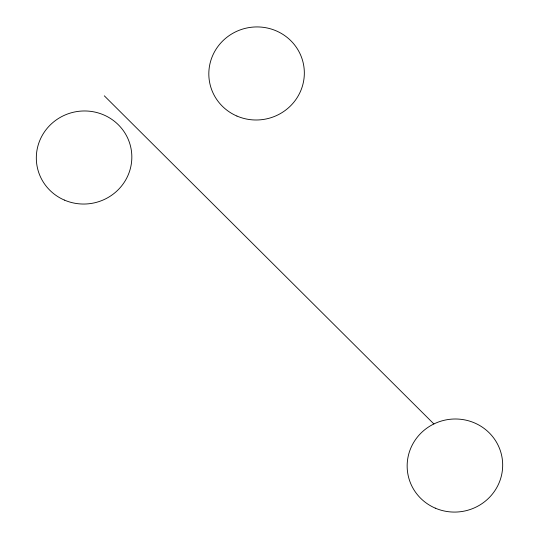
<?xml version="1.0" encoding="UTF-8"?>
<svg xmlns="http://www.w3.org/2000/svg" width="539" height="539" viewBox="0 0 539 539"><rect width="100%" height="100%" fill="white"/><g stroke="black" fill="none" stroke-linecap="round" stroke-linejoin="round"><path stroke-width="0.81" d="M104.303 95.821L433.882 423.957M435.249 508.129A47.796 46.495 -10 0 0 502.449 460.501A47.796 46.495 -10 0 0 427.063 427.993A47.796 46.495 -10 0 0 435.249 508.129M236.911 116.047A47.796 46.495 -10 0 0 304.104 68.419A47.796 46.495 -10 0 0 228.725 35.918A47.796 46.495 -10 0 0 236.911 116.047M64.41 200.09A47.796 46.495 -10 0 0 131.604 152.463A47.796 46.495 -10 0 0 56.224 119.961A47.796 46.495 -10 0 0 64.41 200.09"/></g></svg>
